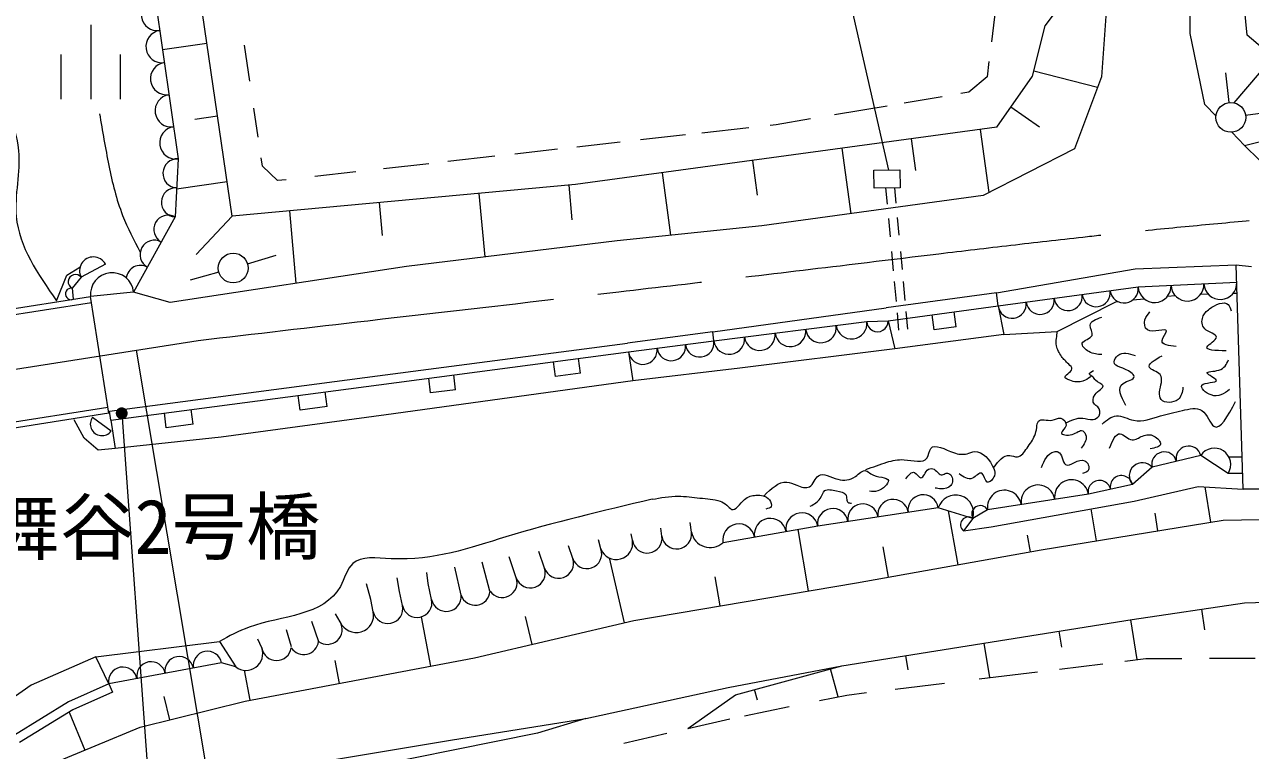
# Model space of a CAD drawing. Units: millimetres, scale not verified. Extents: x 40000 to 680000, y 20000 to 380000.
# Drawn here: x 327129 to 368268, y 290438 to 314810 of the extents above; entities that cross this region are included whole.
import ezdxf
from ezdxf.enums import TextEntityAlignment as Align

# ---------------------------------------------------------------- set-up
doc = ezdxf.new("R2010")
doc.units = ezdxf.units.MM
doc.header["$LTSCALE"] = 1000
doc.linetypes.add('CHAIN', pattern=[18.5, 12, -1.5, 3.5, -1.5])
for name, color, linetype, lineweight in [('M-BGD', 7, 'Continuous', 13), ('M-BMK', 2, 'CHAIN', 13), ('M-STR-HTXT', 7, 'Continuous', 13), ('M-STR-STR1', 1, 'Continuous', 13), ('M-STR-STR3', 7, 'Continuous', 13), ('M-STR-STRC', 7, 'Continuous', 13)]:
    doc.layers.add(name, color=color, linetype=linetype, lineweight=lineweight)
doc.styles.add('ＭＳ ゴシック', font='')
doc.styles.get('ＭＳ ゴシック').set_extended_font_data('MS Gothic')

# ---------------------------------------------------------------- blocks, each defined once
blk = doc.blocks.new('filled_dot')
at = {"color": 0, "linetype": 'Continuous', "lineweight": -2, "const_width": 1.25}
blk.add_lwpolyline([(-0.625, 0, 1), (0.625, 0, 1)], format="xyb", close=True, dxfattribs=at)

msp = doc.modelspace()

# ---------------------------------------------------------------- linework, layer by layer
at = {"layer": 'M-BGD'}
for p, q in [((368157, 314453), (367260, 323559)), ((366246, 314513), (366274, 317910)), ((363513, 316457), (363270, 313058)), ((361383, 314765), (362451, 316205)), ((331512, 315686), (332286, 310300)), ((334098, 308377), (333100, 315194)), ((359710, 315352), (359574, 314228)), ((329353, 314801), (329353, 312301)), ((360952, 313076), (361383, 314765)), ((366735, 312127), (366246, 314513)), ((369619, 313209), (368157, 314453)), ((331759, 313968), (333247, 314186)), ((334694, 312905), (334515, 314116)), ((328353, 313801), (328353, 312301)), ((330353, 312301), (330353, 313801)), ((359493, 313564), (359431, 313053)), ((367723, 312179), (369028, 313712)), ((359760, 311362), (360952, 313076)), ((363134, 312694), (360994, 313240)), ((367555, 312189), (367446, 313183)), ((359431, 313053), (358821, 312536)), ((363270, 313058), (362366, 310636)), ((357923, 312385), (356648, 312170)), ((358821, 312536), (358546, 312490)), ((334972, 311024), (334828, 311997)), ((356076, 312073), (354312, 311775)), ((361184, 311363), (360225, 312030)), ((367112, 311737), (366735, 312127)), ((368105, 311762), (369096, 311901)), ((332844, 311627), (333606, 311739)), ((352353, 311445), (352156, 311423)), ((353506, 311639), (352353, 311445)), ((359760, 311362), (345623, 309434)), ((349304, 311103), (347801, 310934)), ((351430, 311341), (349863, 311165)), ((359502, 309170), (359213, 311287)), ((368065, 310750), (367638, 311192)), ((345018, 310622), (343588, 310462)), ((347118, 310858), (345658, 310694)), ((354864, 308459), (354565, 310654)), ((357034, 309912), (356890, 310971)), ((362366, 310636), (359303, 309068)), ((368065, 310750), (368558, 310872)), ((368568, 310253), (368065, 310750)), ((332286, 310300), (332183, 308352)), ((335116, 310050), (335073, 310339)), ((342908, 310385), (341330, 310208)), ((351726, 309079), (351567, 310245)), ((335619, 309568), (335116, 310050)), ((338249, 309863), (336866, 309708)), ((340701, 310138), (339179, 309967)), ((348822, 307734), (348536, 309831)), ((355627, 309916), (356506, 309932)), ((355638, 309316), (355627, 309916)), ((356506, 309932), (356516, 309332)), ((332233, 309297), (333927, 309545)), ((345623, 309434), (334098, 308377)), ((335906, 309600), (335619, 309568)), ((345508, 308250), (345401, 309414)), ((342587, 307009), (342391, 309138)), ((359303, 309068), (351871, 308048)), ((356516, 309332), (355638, 309316)), ((356084, 308777), (356033, 309323)), ((356381, 308815), (356334, 309329)), ((336250, 306122), (336027, 308554)), ((339145, 307729), (339044, 308831)), ((332183, 308352), (330791, 305822)), ((334098, 308377), (332893, 307084)), ((356184, 307685), (356128, 308297)), ((356481, 307733), (356426, 308335)), ((351871, 308048), (347011, 307548)), ((347011, 307548), (339944, 306687)), ((334611, 306778), (335568, 307067)), ((356290, 306539), (356230, 307191)), ((356587, 306585), (356531, 307195)), ((328545, 306392), (328981, 306668)), ((329846, 306765), (329031, 306323)), ((339944, 306687), (332021, 305474)), ((333651, 306499), (332687, 306230)), ((359742, 305807), (364395, 306613)), ((364395, 306613), (367792, 306745)), ((367792, 306745), (368299, 306690)), ((368024, 299206), (367792, 306745)), ((328204, 305534), (328545, 306392)), ((329031, 306323), (328728, 305954)), ((356385, 305506), (356322, 306188)), ((356683, 305547), (356625, 306178)), ((364498, 306002), (367809, 306157)), ((328728, 305954), (328760, 305584)), ((330791, 305822), (329343, 305676)), ((332021, 305474), (330791, 305822)), ((359742, 305807), (356044, 305302)), ((359803, 305361), (359742, 305807)), ((359803, 305361), (364498, 306002)), ((365485, 305686), (365740, 305713)), ((366606, 305762), (366841, 305768)), ((367693, 305791), (367821, 305794)), ((320283, 304057), (329373, 305478)), ((350224, 304489), (356044, 305302)), ((356105, 304857), (359803, 305361)), ((359803, 305361), (359990, 304407)), ((361783, 304507), (363751, 305503)), ((363751, 305503), (363824, 305510)), ((364319, 305563), (364697, 305603)), ((355393, 304837), (356105, 304857)), ((356105, 304857), (356335, 303918)), ((356473, 304551), (356420, 305128)), ((356772, 304578), (356717, 305175)), ((357651, 304563), (357584, 305058)), ((358391, 304664), (358323, 305159)), ((350224, 304489), (347362, 304114)), ((350263, 304192), (350224, 304489)), ((350263, 304192), (355393, 304837)), ((358391, 304664), (357651, 304563)), ((359990, 304407), (361783, 304507)), ((338975, 303012), (347362, 304114)), ((347401, 303817), (350263, 304192)), ((359990, 304407), (356335, 303918)), ((339014, 302715), (347401, 303817)), ((347401, 303817), (347537, 302847)), ((356335, 303918), (351129, 303268)), ((344950, 302990), (344885, 303486)), ((345789, 303101), (345724, 303596)), ((351129, 303268), (347537, 302847)), ((329983, 301829), (338975, 303012)), ((347537, 302847), (339263, 301702)), ((340757, 302440), (340692, 302935)), ((341595, 302550), (341530, 303046)), ((345789, 303101), (344950, 302990)), ((330022, 301532), (339014, 302715)), ((337281, 301983), (337216, 302478)), ((341595, 302550), (340757, 302440)), ((336382, 301864), (336317, 302360)), ((337281, 301983), (336382, 301864)), ((329930, 301954), (320826, 300514)), ((329415, 301632), (330041, 301164)), ((330022, 301532), (329983, 301829)), ((331886, 301273), (331821, 301768)), ((332785, 301391), (332720, 301887)), ((339263, 301702), (333723, 300962)), ((329127, 300919), (328800, 301533)), ((330022, 301532), (330170, 300581)), ((332785, 301391), (331886, 301273)), ((329598, 300523), (329127, 300919)), ((333723, 300962), (330170, 300581)), ((330170, 300581), (329598, 300523)), ((366601, 300339), (364970, 299946)), ((367517, 299741), (366601, 300339)), ((364970, 299946), (364309, 299368)), ((367543, 300295), (367990, 300293)), ((368008, 299732), (367517, 299741)), ((364309, 299368), (362829, 299044)), ((364362, 298807), (366517, 299303)), ((366517, 299303), (368024, 299206)), ((366735, 299289), (366930, 298104)), ((368800, 299215), (368024, 299206)), ((362829, 299044), (359447, 298518)), ((359566, 297950), (364362, 298807)), ((357793, 298587), (353747, 297973)), ((358954, 298225), (357793, 298587)), ((358125, 298484), (358446, 296672)), ((359447, 298518), (358954, 298225)), ((362913, 298548), (363090, 297472)), ((365054, 298405), (365152, 297811)), ((367354, 298174), (375864, 298292)), ((348518, 297634), (348481, 297903)), ((349509, 297771), (349464, 298091)), ((353747, 297973), (350568, 297413)), ((353076, 297855), (353425, 295795)), ((358954, 298225), (358643, 297813)), ((358643, 297813), (359566, 297950)), ((361250, 297169), (367354, 298174)), ((346471, 297206), (346392, 297505)), ((347527, 297498), (347488, 297714)), ((360775, 297670), (360876, 297103)), ((344579, 296559), (344386, 297123)), ((345525, 296882), (345378, 297312)), ((355052, 296071), (361250, 297169)), ((355930, 297278), (356110, 296258)), ((342749, 295787), (342482, 296763)), ((343632, 296235), (343393, 296934)), ((346746, 296904), (347256, 294729)), ((339713, 295780), (339636, 296229)), ((340679, 296048), (340624, 296415)), ((341779, 295649), (341567, 296592)), ((350296, 296273), (350462, 295293)), ((338750, 295502), (338602, 296035)), ((340791, 295505), (340679, 296048)), ((347574, 294804), (355052, 296071)), ((338833, 295098), (338748, 295511)), ((339812, 295302), (339713, 295780)), ((364300, 294836), (368069, 295396)), ((368069, 295396), (374763, 295625)), ((337719, 294756), (337564, 295031)), ((366737, 294487), (366634, 295183)), ((337007, 294088), (336770, 294768)), ((340439, 294923), (340751, 293271)), ((342232, 293551), (347574, 294804)), ((343933, 294932), (344151, 294001)), ((354550, 293279), (364300, 294836)), ((364471, 293490), (364257, 294829)), ((335092, 293884), (334960, 294170)), ((336085, 293915), (335918, 294486)), ((361940, 293911), (361854, 294446)), ((329519, 293579), (333674, 294100)), ((333674, 294100), (334216, 293246)), ((359522, 292885), (359337, 294044)), ((329519, 293579), (327354, 292629)), ((329957, 292671), (329519, 293579)), ((333742, 293376), (329957, 292671)), ((334216, 293246), (333742, 293376)), ((334534, 292096), (342232, 293551)), ((337539, 293462), (337685, 292691)), ((356779, 293144), (356703, 293623)), ((361859, 293171), (363312, 293348)), ((364054, 293439), (364758, 293525)), ((364758, 293525), (365969, 293530)), ((366888, 293534), (368431, 293540)), ((334501, 293131), (334691, 292126)), ((350745, 292551), (354550, 293279)), ((350982, 292311), (354550, 293279)), ((354429, 292240), (354174, 293177)), ((359168, 292842), (361118, 293080)), ((327354, 292629), (325401, 291266)), ((329957, 292671), (328608, 292071)), ((329957, 292671), (330079, 292397)), ((345965, 291515), (350745, 292551)), ((356345, 292497), (357996, 292699)), ((330079, 292397), (328748, 291805)), ((331006, 291219), (334534, 292096)), ((331804, 292253), (331999, 291466)), ((349385, 291180), (350982, 292311)), ((351723, 292133), (351627, 292486)), ((353804, 292114), (354723, 292299)), ((354723, 292299), (355386, 292380)), ((328608, 292071), (326794, 290955)), ((328748, 291805), (326965, 290708)), ((328622, 291728), (329154, 290449)), ((351289, 291607), (352792, 291910)), ((341424, 290790), (345965, 291515)), ((345965, 291515), (344347, 291019)), ((349385, 291180), (350802, 291498)), ((327989, 289965), (331006, 291219)), ((344347, 291019), (337459, 289627)), ((347237, 290686), (348679, 291018)), ((336993, 290043), (341424, 290790))]:
    msp.add_line(p, q, dxfattribs=at)
for centre in [(367610, 311692), (334132, 306634)]:
    msp.add_circle(centre, 500, dxfattribs=at)
for centre, radius, start, end in [((331589, 315147), 544, 98.1821, 278.1821), ((331744, 314070), 544, 98.1821, 278.1821), ((331899, 312993), 544, 98.1821, 278.1821), ((332054, 311915), 544, 98.1821, 278.1821), ((332209, 310838), 544, 98.1821, 278.1821), ((332260, 309813), 488, 86.9611, 266.9611), ((332209, 308839), 488, 86.9611, 266.9611), ((331951, 307930), 481, 61.1907, 241.1907), ((331487, 307087), 481, 61.1907, 241.1907), ((329438, 306544), 463, 28.4695, 208.4695), ((331023, 306243), 481, 61.1907, 173.5276), ((328837, 306174), 245, 37.684, 243.4627), ((330067, 305749), 728, 5.7609, 185.7609), ((366154, 306079), 552, 182.6825, 2.6825), ((367258, 306131), 552, 182.6825, 2.6825), ((328692, 305765), 193, 79.362, 290.5157), ((362150, 305681), 474, 187.7729, 7.7729), ((363090, 305809), 474, 187.7729, 7.7729), ((364029, 305938), 474, 187.7729, 7.7729), ((365050, 306028), 552, 182.6825, 2.6825), ((360272, 305425), 474, 187.7729, 7.7729), ((361211, 305553), 474, 187.7729, 7.7729), ((355749, 304847), 356, 181.589, 1.589), ((351802, 304385), 517, 187.1651, 7.1651), ((352828, 304514), 517, 187.1651, 7.1651), ((353854, 304643), 517, 187.1651, 7.1651), ((354880, 304772), 517, 187.1651, 7.1651), ((348832, 304004), 481, 187.4712, 7.4712), ((349786, 304129), 481, 187.4712, 7.4712), ((350776, 304256), 517, 187.1651, 7.1651), ((347878, 303879), 481, 187.4712, 7.4712), ((329728, 301398), 391, 143.2654, 323.2654), ((365377, 300044), 419, 13.5286, 193.5286), ((366193, 300241), 419, 13.5286, 193.5286), ((367059, 300040), 547, 326.8698, 146.8698), ((364639, 299657), 439, 41.1715, 221.1715), ((362265, 298956), 570, 8.8343, 188.8343), ((363199, 299125), 379, 12.3693, 192.3693), ((363939, 299287), 379, 12.3693, 192.3693), ((360011, 298606), 570, 8.8343, 188.8343), ((361138, 298781), 570, 8.8343, 188.8343), ((355264, 298204), 512, 8.6289, 188.6289), ((356275, 298357), 512, 8.6289, 188.6289), ((357287, 298511), 512, 8.6289, 188.6289), ((358373, 298406), 608, 342.6936, 162.6936), ((353217, 297880), 538, 9.997, 189.997), ((354252, 298050), 512, 8.6289, 188.6289), ((358798, 298019), 258, 52.9358, 232.9358), ((359201, 298372), 287, 30.6888, 210.6888), ((351097, 297506), 538, 9.997, 189.997), ((352157, 297693), 538, 9.997, 189.997), ((346986, 297399), 550, 200.5813, 10.2912), ((348023, 297566), 500, 187.8684, 7.8684), ((349013, 297703), 500, 187.8684, 7.8684), ((350139, 297890), 641, 190.6336, 311.9731), ((345998, 297044), 500, 198.8739, 18.8739), ((345052, 296721), 500, 198.8739, 18.8739), ((343159, 296074), 500, 214.9412, 18.8739), ((344105, 296397), 500, 198.8739, 18.8739), ((340302, 295403), 500, 191.7389, 11.7389), ((341281, 295607), 500, 191.7389, 4.8099), ((342250, 295817), 500, 199.6197, 356.6233), ((338259, 294984), 586, 202.8571, 11.209), ((339323, 295200), 500, 191.7389, 11.7389), ((337290, 294501), 500, 233.8035, 30.8448), ((333269, 293288), 481, 10.5595, 190.5595), ((334561, 293692), 564, 232.2452, 19.8375), ((335587, 293958), 500, 188.5765, 351.1779), ((336498, 294157), 500, 213.4437, 353.0864), ((331377, 292936), 481, 10.5595, 190.5595), ((332323, 293112), 481, 10.5595, 190.5595), ((330430, 292759), 481, 10.5595, 190.5595)]:
    msp.add_arc(centre, radius, start, end, dxfattribs=at)
for points, knots in [([(325584, 313449), (326214, 312528), (326845, 311607), (326932, 310574), (326992, 309854), (326788, 309081), (326852, 308363), (326944, 307346), (327574, 306440), (328204, 305534)], [0, 0, 0, 0, 1, 1, 1, 2, 2, 2, 3, 3, 3, 3]), ([(329647, 311815), (329744, 311235), (329842, 310654), (329960, 310075), (330075, 309507), (330210, 308940), (330420, 308403), (330586, 307979), (330799, 307573), (331013, 307168)], [0, 0, 0, 0, 1, 1, 1, 2, 2, 2, 3, 3, 3, 3]), ([(367452, 303859), (367097, 303862), (366743, 303865), (366815, 303990), (366864, 304076), (367118, 304220), (367125, 304316), (367132, 304418), (366859, 304466), (366733, 304594), (366628, 304700), (366624, 304861), (366668, 304986), (366707, 305099), (366786, 305183), (366896, 305263), (367092, 305406), (367387, 305539), (367517, 305410), (367564, 305363), (367590, 305281), (367615, 305198)], [0, 0, 0, 0, 1, 1, 1, 2, 2, 2, 3, 3, 3, 4, 4, 4, 5, 5, 5, 6, 6, 6, 7, 7, 7, 7]), ([(363278, 303732), (363135, 303737), (362993, 303741), (362842, 303830), (362721, 303902), (362595, 304028), (362624, 304113), (362659, 304214), (362907, 304260), (362951, 304375), (362987, 304469), (362886, 304610), (362886, 304712), (362886, 304853), (363082, 304919), (363278, 304984)], [0, 0, 0, 0, 1, 1, 1, 2, 2, 2, 3, 3, 3, 4, 4, 4, 5, 5, 5, 5]), ([(365774, 304002), (365529, 304027), (365284, 304052), (365300, 304198), (365311, 304300), (365450, 304461), (365447, 304524), (365442, 304638), (364990, 304442), (364810, 304557), (364711, 304620), (364695, 304779), (364728, 304900), (364758, 305006), (364825, 305084), (364892, 305161)], [0, 0, 0, 0, 1, 1, 1, 2, 2, 2, 3, 3, 3, 4, 4, 4, 5, 5, 5, 5]), ([(362937, 303015), (362869, 302960), (362801, 302904), (362721, 302867), (362614, 302817), (362485, 302801), (362373, 302819), (362295, 302831), (362226, 302859), (362141, 302896), (362104, 302912), (362065, 302930), (362050, 302951), (362000, 303025), (362268, 303140), (362279, 303248), (362285, 303303), (362223, 303356), (362170, 303406), (362070, 303498), (361997, 303576), (361928, 303670), (361851, 303774), (361778, 303896), (361757, 304025), (361743, 304107), (361751, 304191), (361759, 304274), (361767, 304353), (361775, 304430), (361783, 304507)], [0, 0, 0, 0, 1, 1, 1, 2, 2, 2, 3, 3, 3, 4, 4, 4, 5, 5, 5, 6, 6, 6, 7, 7, 7, 8, 8, 8, 9, 9, 9, 10, 10, 10, 10]), ([(364083, 302023), (363931, 302319), (363779, 302615), (363996, 302763), (364123, 302850), (364375, 302887), (364366, 302992), (364363, 303035), (364315, 303090), (364257, 303133), (364042, 303296), (363681, 303303), (363691, 303482), (363695, 303550), (363753, 303643), (363822, 303700), (363978, 303827), (364188, 303763), (364399, 303700)], [0, 0, 0, 0, 1, 1, 1, 2, 2, 2, 3, 3, 3, 4, 4, 4, 5, 5, 5, 6, 6, 6, 6]), ([(366002, 302630), (365979, 302473), (365956, 302316), (365839, 302222), (365687, 302099), (365377, 302082), (365267, 302222), (365219, 302283), (365210, 302374), (365218, 302467), (365238, 302685), (365356, 302912), (365235, 303055), (365144, 303160), (364923, 303219), (364875, 303300), (364812, 303406), (365056, 303549), (365300, 303691)], [0, 0, 0, 0, 1, 1, 1, 2, 2, 2, 3, 3, 3, 4, 4, 4, 5, 5, 5, 6, 6, 6, 6]), ([(367566, 302552), (367380, 302416), (367194, 302280), (366945, 302373), (366772, 302437), (366568, 302613), (366635, 302699), (366711, 302798), (367143, 302779), (367125, 302863), (367111, 302926), (366834, 303050), (366815, 303108), (366795, 303166), (367045, 303156), (367207, 303206), (367396, 303264), (367465, 303406), (367533, 303549)], [0, 0, 0, 0, 1, 1, 1, 2, 2, 2, 3, 3, 3, 4, 4, 4, 5, 5, 5, 6, 6, 6, 6]), ([(362056, 301427), (362249, 301521), (362442, 301615), (362638, 301594), (362751, 301583), (362866, 301533), (362985, 301550), (363065, 301561), (363147, 301603), (363186, 301673), (363237, 301763), (363215, 301900), (363141, 301975), (363107, 302010), (363060, 302031), (363029, 302064), (362960, 302140), (362973, 302280), (363052, 302388), (363148, 302521), (363344, 302606), (363320, 302679), (363301, 302738), (363138, 302789), (363063, 302869), (363029, 302905), (363013, 302947), (362974, 302981), (362934, 303015), (362871, 303041), (362862, 303071), (362849, 303108), (362923, 303151), (362996, 303194)], [0, 0, 0, 0, 1, 1, 1, 2, 2, 2, 3, 3, 3, 4, 4, 4, 5, 5, 5, 6, 6, 6, 7, 7, 7, 8, 8, 8, 9, 9, 9, 10, 10, 10, 11, 11, 11, 11]), ([(363291, 301397), (363446, 301529), (363601, 301660), (363769, 301674), (363951, 301689), (364149, 301565), (364348, 301523), (364653, 301459), (364961, 301587), (365254, 301674), (365493, 301745), (365723, 301789), (365984, 301850), (366211, 301904), (366462, 301971), (366638, 301850), (366817, 301727), (366918, 301410), (367040, 301322), (367245, 301175), (367507, 301664), (367770, 302152)], [0, 0, 0, 0, 1, 1, 1, 2, 2, 2, 3, 3, 3, 4, 4, 4, 5, 5, 5, 6, 6, 6, 7, 7, 7, 7]), ([(359663, 299950), (359820, 300156), (359977, 300361), (360189, 300342), (360273, 300334), (360366, 300291), (360446, 300297), (360580, 300307), (360679, 300456), (360770, 300588), (360875, 300738), (360970, 300867), (361027, 301013), (361060, 301094), (361080, 301181), (361095, 301281), (361106, 301361), (361113, 301448), (361150, 301494), (361229, 301588), (361443, 301498), (361609, 301527), (361717, 301546), (361805, 301617), (361900, 301594), (361996, 301572), (362100, 301453), (362079, 301348), (362058, 301248), (361923, 301161), (361922, 301102), (361921, 301030), (362126, 301002), (362280, 301046), (362441, 301092), (362547, 301216), (362638, 301169), (362689, 301143), (362735, 301064), (362750, 300990), (362781, 300839), (362682, 300713), (362582, 300588)], [0, 0, 0, 0, 1, 1, 1, 2, 2, 2, 3, 3, 3, 4, 4, 4, 5, 5, 5, 6, 6, 6, 7, 7, 7, 8, 8, 8, 9, 9, 9, 10, 10, 10, 11, 11, 11, 12, 12, 12, 13, 13, 13, 14, 14, 14, 14]), ([(355366, 299866), (355601, 299956), (355837, 300045), (356068, 300116), (356252, 300171), (356433, 300214), (356652, 300199), (356936, 300179), (357284, 300061), (357414, 300259), (357473, 300348), (357487, 300503), (357545, 300580), (357675, 300752), (358025, 300535), (358307, 300437), (358472, 300380), (358614, 300363), (358759, 300401), (358843, 300424), (358927, 300464), (359009, 300473), (359283, 300502), (359540, 300182), (359652, 299901), (359684, 299823), (359704, 299748), (359676, 299663), (359639, 299550), (359516, 299419), (359438, 299449), (359352, 299482), (359323, 299709), (359248, 299747), (359173, 299783), (359053, 299632), (358938, 299580), (358786, 299512), (358642, 299617), (358497, 299723)], [0, 0, 0, 0, 1, 1, 1, 2, 2, 2, 3, 3, 3, 4, 4, 4, 5, 5, 5, 6, 6, 6, 7, 7, 7, 8, 8, 8, 9, 9, 9, 10, 10, 10, 11, 11, 11, 12, 12, 12, 13, 13, 13, 13]), ([(363543, 300592), (363642, 300841), (363742, 301089), (363895, 301070), (364010, 301055), (364156, 300887), (364298, 300869), (364415, 300854), (364529, 300943), (364650, 300995), (364772, 301046), (364900, 301060), (365027, 300995), (365148, 300933), (365268, 300800), (365254, 300718), (365239, 300629), (365070, 300598), (364901, 300567)], [0, 0, 0, 0, 1, 1, 1, 2, 2, 2, 3, 3, 3, 4, 4, 4, 5, 5, 5, 6, 6, 6, 6]), ([(361253, 299938), (361353, 300176), (361453, 300414), (361680, 300466), (361722, 300476), (361769, 300479), (361806, 300466), (361953, 300415), (361955, 300109), (362058, 300038), (362195, 299943), (362514, 300272), (362712, 300164), (362809, 300111), (362878, 299953), (362838, 299862), (362809, 299796), (362723, 299766), (362637, 299736)], [0, 0, 0, 0, 1, 1, 1, 2, 2, 2, 3, 3, 3, 4, 4, 4, 5, 5, 5, 6, 6, 6, 6]), ([(356700, 299556), (356798, 299686), (356897, 299816), (356997, 299770), (357073, 299736), (357150, 299600), (357212, 299592), (357295, 299581), (357348, 299806), (357462, 299878), (357519, 299914), (357591, 299911), (357652, 299878), (357759, 299819), (357833, 299667), (357926, 299687), (357966, 299696), (358009, 299736), (358057, 299747), (358112, 299759), (358172, 299731), (358212, 299687), (358297, 299593), (358287, 299424), (358212, 299330), (358137, 299238), (358000, 299217), (357878, 299223), (357812, 299226), (357750, 299236), (357688, 299247)], [0, 0, 0, 0, 1, 1, 1, 2, 2, 2, 3, 3, 3, 4, 4, 4, 5, 5, 5, 6, 6, 6, 7, 7, 7, 8, 8, 8, 9, 9, 9, 10, 10, 10, 10]), ([(351937, 298980), (352188, 299227), (352439, 299473), (352711, 299449), (352816, 299439), (352924, 299389), (353044, 299342), (353192, 299283), (353359, 299228), (353473, 299294), (353598, 299367), (353658, 299585), (353771, 299663), (353929, 299773), (354189, 299607), (354425, 299544), (354635, 299488), (354825, 299513), (355009, 299639), (355135, 299726), (355258, 299859), (355366, 299830), (355419, 299815), (355468, 299762), (355533, 299723), (355737, 299599), (356096, 299621), (356116, 299497), (356132, 299398), (355933, 299208), (355759, 299151), (355663, 299120), (355574, 299130), (355485, 299139)], [0, 0, 0, 0, 1, 1, 1, 2, 2, 2, 3, 3, 3, 4, 4, 4, 5, 5, 5, 6, 6, 6, 7, 7, 7, 8, 8, 8, 9, 9, 9, 10, 10, 10, 11, 11, 11, 11]), ([(353497, 298639), (353624, 298707), (353752, 298775), (353830, 298901), (353886, 298992), (353917, 299112), (353985, 299163), (354073, 299229), (354224, 299181), (354378, 299151), (354508, 299126), (354640, 299115), (354687, 299032), (354712, 298990), (354714, 298928), (354723, 298865), (354729, 298828), (354737, 298791), (354759, 298770), (354785, 298746), (354831, 298746), (354878, 298746)], [0, 0, 0, 0, 1, 1, 1, 2, 2, 2, 3, 3, 3, 4, 4, 4, 5, 5, 5, 6, 6, 6, 7, 7, 7, 7]), ([(348189, 298871), (346524, 298482), (344859, 298092), (343285, 297610), (342065, 297236), (340899, 296806), (339429, 296876), (338943, 296899), (338423, 296976), (338141, 296713), (337952, 296537), (337869, 296206), (337727, 295945), (337181, 294944), (335752, 294970), (334669, 294578), (334313, 294449), (333993, 294275), (333674, 294100)], [0, 0, 0, 0, 1, 1, 1, 2, 2, 2, 3, 3, 3, 4, 4, 4, 5, 5, 5, 6, 6, 6, 6]), ([(348189, 298871), (348482, 298922), (348775, 298973), (349067, 298973), (349308, 298972), (349549, 298936), (349794, 298913), (350025, 298891), (350260, 298881), (350472, 298806), (350553, 298777), (350630, 298739), (350699, 298675), (350754, 298623), (350803, 298555), (350853, 298532), (350987, 298473), (351134, 298730), (351294, 298865), (351412, 298965), (351537, 298999), (351675, 299008), (351837, 299019), (352017, 298997), (352127, 298854), (352181, 298783), (352219, 298684), (352187, 298627), (352160, 298580), (352084, 298562), (352008, 298544)], [0, 0, 0, 0, 1, 1, 1, 2, 2, 2, 3, 3, 3, 4, 4, 4, 5, 5, 5, 6, 6, 6, 7, 7, 7, 8, 8, 8, 9, 9, 9, 10, 10, 10, 10])]:
    msp.add_open_spline(points, degree=3, knots=knots, dxfattribs=at)
at = {"layer": 'M-BMK'}
msp.add_line((308558, 300348), (332957, 304205), dxfattribs=at)
msp.add_open_spline([(332957, 304205), (334854, 304426), (336751, 304647), (338648, 304867), (343932, 305478), (349217, 306078), (354498, 306714), (357716, 307101), (360931, 307502), (364154, 307837), (367075, 308140), (370003, 308388), (372930, 308637)], degree=3, knots=[0, 0, 0, 0, 1, 1, 1, 2, 2, 2, 3, 3, 3, 4, 4, 4, 4], dxfattribs=at)
at = {"layer": 'M-STR-HTXT'}
msp.add_line((335970, 273473), (330890, 303872), dxfattribs=at)
at = {"layer": 'M-STR-STR1'}
for p, q in [((320252, 304254), (329343, 305676)), ((329961, 301757), (329343, 305676)), ((329961, 301757), (320857, 300316))]:
    msp.add_line(p, q, dxfattribs=at)
at = {"layer": 'M-STR-STR3'}
msp.add_line((356134, 309925), (351348, 330966), dxfattribs=at)
at = {"layer": 'M-STR-STRC'}
msp.add_line((330391, 301758), (331686, 283917), dxfattribs=at)

# ---------------------------------------------------------------- block references
at = {"layer": 'M-STR-STRC', "xscale": 160, "yscale": 160, "rotation": 274.2}
msp.add_blockref('filled_dot', (330391, 301758), dxfattribs=at)

# ---------------------------------------------------------------- texts
at = {"layer": 'M-STR-STR1', "style": 'ＭＳ ゴシック'}
msp.add_text('上舞谷2号橋', height=1833, dxfattribs=at).set_placement((323317, 296490), align=Align.BOTTOM_LEFT)

doc.saveas('drawing.dxf')
